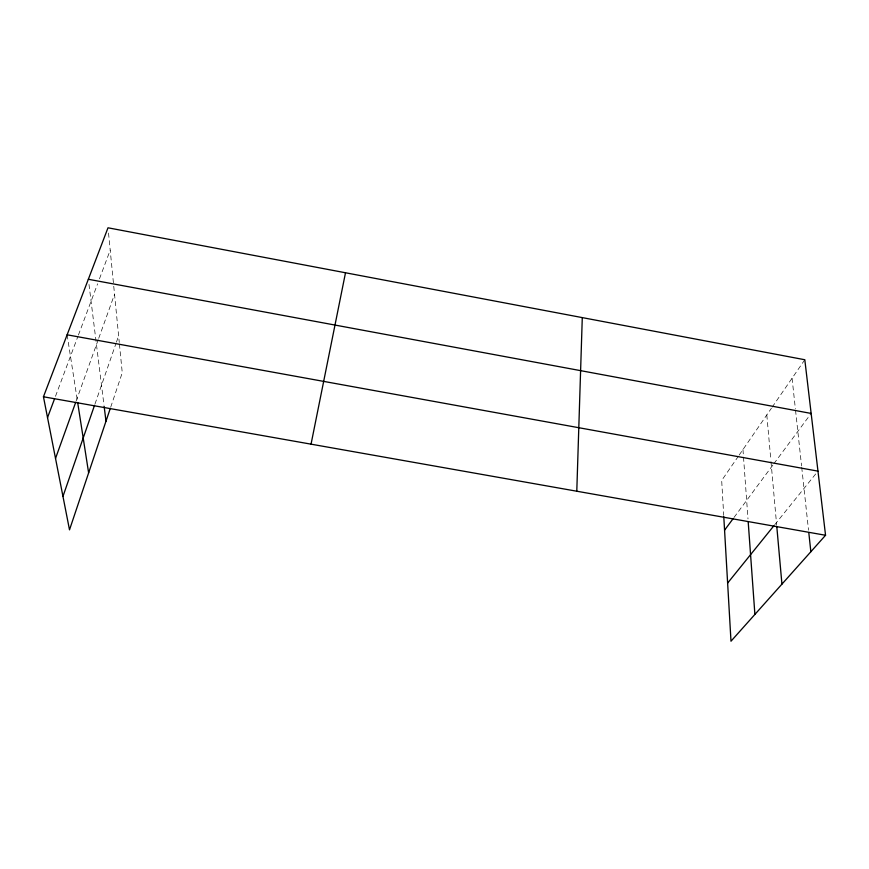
<?xml version="1.0" encoding="UTF-8"?>
<svg xmlns="http://www.w3.org/2000/svg" width="869" height="869" viewBox="0 0 869 869"><rect width="100%" height="100%" fill="white"/><g stroke="black" fill="none" stroke-linecap="round" stroke-linejoin="round"><path stroke-width="0.65" stroke-dasharray="4.34 3.26" d="M110.7 407.192L122.257 372.758L119.401 343.755M94.971 404.063L115.99 343.44M116.435 342.169L118.629 335.836M76.135 401.098L98.273 339.573M98.718 338.313L114.545 294.309M55.486 396.329L77.96 336.281M78.427 335.032L97.61 283.805M99.468 278.819L110.211 250.142M738.411 456.182L721.683 480.459L723.714 515.404M739.171 455.074L771.4 408.256M772.172 407.148L804.803 359.744M734.033 517.424L773.062 464.806M773.855 463.731L811.157 413.438M774.768 524.67L817.968 471.139M67.13 334.804L77.46 401.185M88.986 284.445L103.998 405.215M792.072 378.243L795.374 408.81M795.526 410.146L801.566 465.903M801.707 467.229L808.528 530.188M108.527 233.055L113.622 284.945M113.752 286.281L119.27 342.429M766.806 414.926L770.868 460.288M770.988 461.624L776.68 525.278M742.962 449.555L747.992 518.934"/><path stroke-width="1.3" d="M576.788 491.224L582.284 317.609M311.048 444.168L345.504 272.768M110.265 408.463L69.509 529.84L43.45 396.775L108.006 227.797L804.803 359.744L825.55 535.271L730.992 641.203L723.79 516.751M62.959 496.395L94.536 405.323M55.518 458.419L75.679 402.369M47.523 417.598L54.551 398.838M724.561 530.188L733.24 518.489M727.625 583.077L773.931 525.702M43.45 396.775L825.55 535.271M67.13 334.804L817.968 471.139M88.345 279.275L811.157 413.438M77.667 402.499L88.627 472.877M104.161 406.54L105.985 421.215M808.822 532.882L810.853 551.739M776.799 526.614L781.937 584.131M748.176 521.574L754.9 614.416"/></g></svg>
